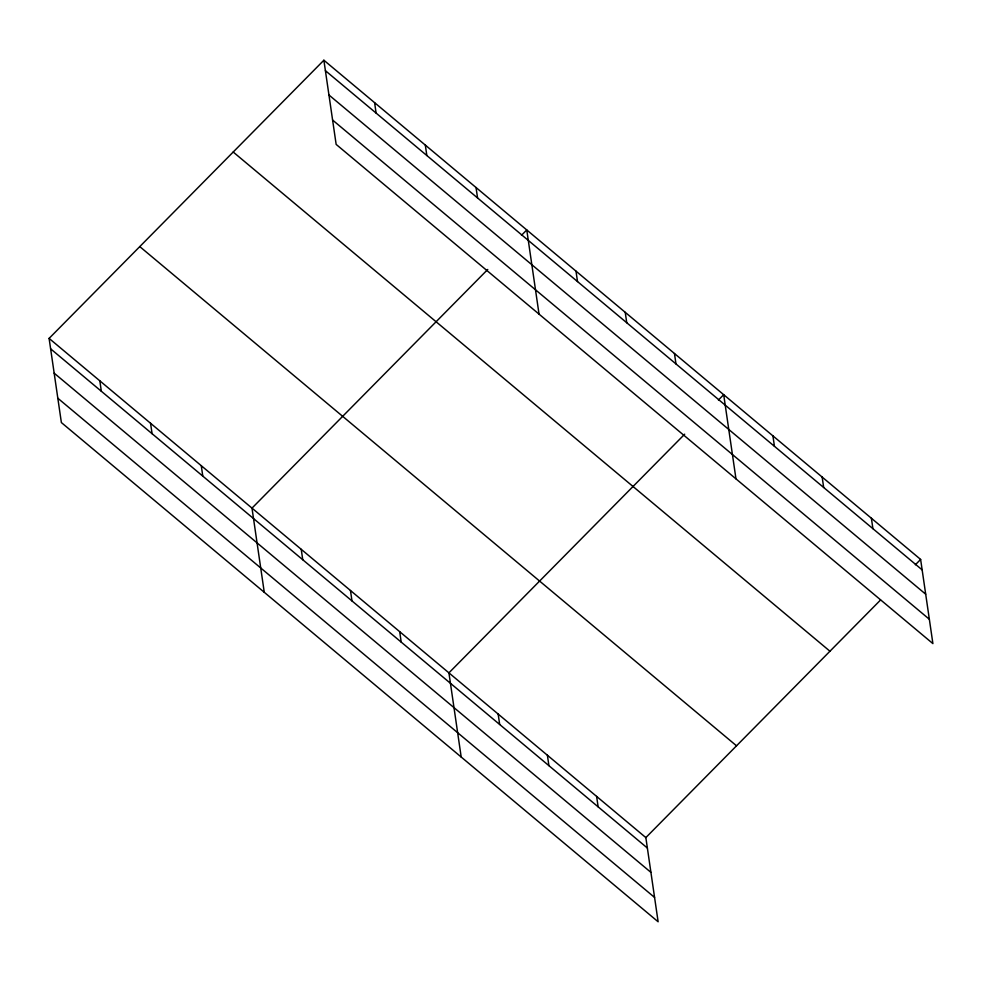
<?xml version="1.0" encoding="UTF-8"?>
<svg xmlns="http://www.w3.org/2000/svg" width="982" height="982" viewBox="0 0 982 982"><rect width="100%" height="100%" fill="white"/><g stroke="black" fill="none" stroke-linecap="round" stroke-linejoin="round"><path stroke-width="1.47" d="M49.1 338.397L645.849 837.597L658.124 921.767L61.375 422.567L49.1 338.397L323.876 60.233L920.625 559.433L932.9 643.603L336.151 144.403L323.876 60.233M487.759 269.449L251.993 508.124L264.268 592.293M521.491 235.299L526.769 229.96L539.044 314.13M684.687 434.191L448.921 672.866L461.196 757.036M718.419 400.03L723.697 394.69L735.972 478.86M645.849 837.597L880.559 599.99M915.347 564.773L920.625 559.433M325.398 70.667L922.147 569.867M328.945 94.996L925.695 594.196M332.603 120.062L929.353 619.261M233.2 152.026L829.95 651.226M139.775 246.605L736.525 745.804M50.622 348.831L647.371 848.031M54.17 373.16L650.919 872.372M57.828 398.238L654.577 897.438M871.39 518.25L872.912 528.684M822.155 477.068L823.677 487.489M772.92 435.873L774.442 446.307M674.462 353.508L675.984 363.941M625.227 312.325L626.749 322.759M575.992 271.142L577.514 281.576M596.614 796.414L598.136 806.848M476.037 187.525L477.559 197.959M547.391 755.232L548.913 765.665M425.316 145.091L426.839 155.524M498.156 714.049L499.678 724.483M374.596 102.656L376.118 113.09M399.686 631.684L401.208 642.118M350.464 590.501L351.986 600.935M301.228 549.319L302.751 559.74M201.273 465.701L202.795 476.123M150.553 423.267L152.075 433.7M99.82 380.832L101.342 391.266"/></g></svg>
